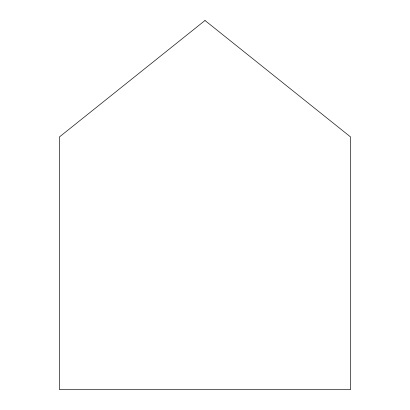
<?xml version="1.0" encoding="UTF-8"?>
<svg xmlns="http://www.w3.org/2000/svg" width="410" height="410" viewBox="0 0 410 410"><rect width="100%" height="100%" fill="white"/><g stroke="black" fill="none" stroke-linecap="round" stroke-linejoin="round"><path stroke-width="0.61" d="M205 20.5L59.342 137.027L59.342 389.5L350.658 389.5L350.658 137.027L205 20.5"/></g></svg>
